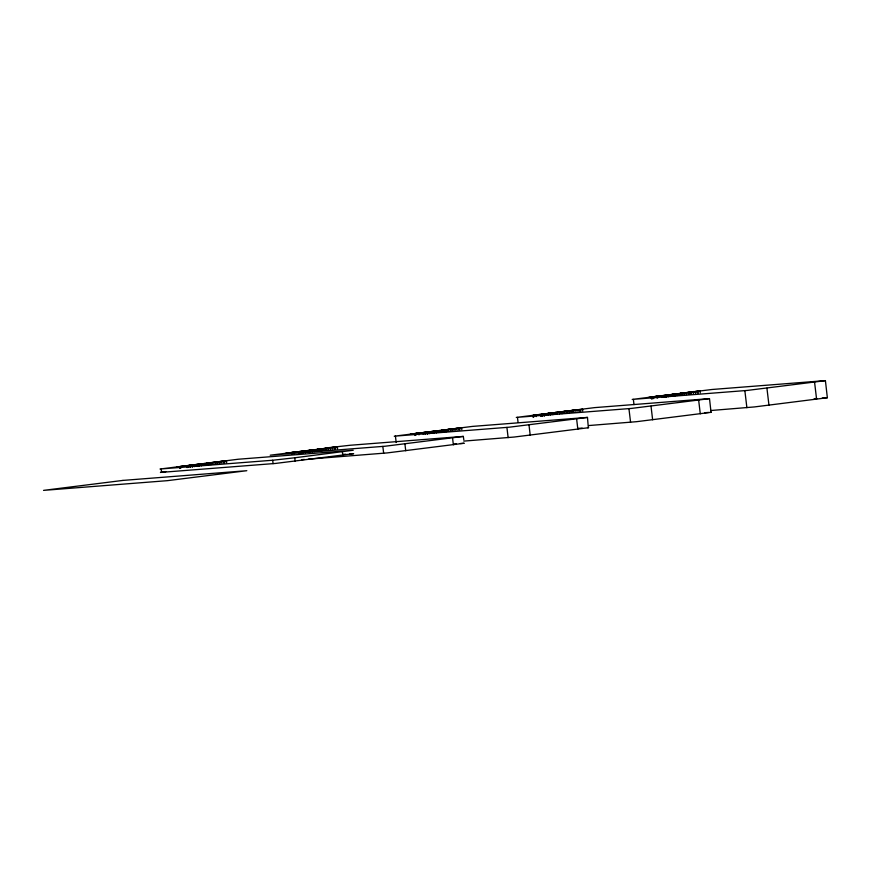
<?xml version="1.0" encoding="UTF-8"?>
<svg xmlns="http://www.w3.org/2000/svg" width="871" height="871" viewBox="0 0 871 871"><rect width="100%" height="100%" fill="white"/><g stroke="black" fill="none" stroke-linecap="round" stroke-linejoin="round"><path stroke-width="1.31" d="M463.818 439.844L463.328 436.415L385.156 446.224L270.195 455.206L329.314 447.879M587.479 417.416L509.23 427.204L394.258 436.186L472.507 426.398L587.479 417.416L588.339 427.737L514.108 437.046L463.808 441.107M709.44 398.624L594.545 407.628L516.296 417.416L631.257 408.434L709.506 398.646L711.041 412.321L636.549 421.684L588.927 425.538M710.616 410.535L754.34 406.942L827.352 397.731L825.414 380.649L747.166 390.437L632.204 399.419L692.532 391.874M285.884 453.258L288.965 452.833M418.102 433.41L423.633 432.691L421.629 432.996M415.195 433.638L417.884 433.279L415.162 433.638L415.369 435.348M648.906 397.274L655.384 396.555M188.147 467.259L187.951 465.593L193.547 464.885L201.212 464.145L201.408 465.8M423.284 434.313L423.077 432.604L427.683 432.06L426.278 432.212M544.233 415.663L544.037 413.965L549.775 413.268M562.699 413.355L562.503 411.645L568.251 410.949M533.03 417.176L532.823 415.478L536.057 414.879L536.264 416.588M193.852 464.853L199.611 464.123M211.403 462.653L218.273 461.815M304.839 450.949L310.697 450.209M320.267 448.99L329.162 447.89M429.076 431.885L435.315 431.101M447.542 429.566L451.864 429M549.786 413.235L555.894 412.506M568.491 410.916L574.729 410.132M667.513 395.042L673.174 394.302M685.27 392.777L691.639 391.983M292.275 452.67L294.235 452.365M300.898 453.356L300.691 451.646L290.108 452.931L291.97 452.637A41.351 0.653 -6.8 0 0 293.407 452.419L296.445 451.984L295.247 452.212M294.039 452.321L294.267 454.096M418.984 434.901L418.777 433.203L420.04 433.083M433.475 431.341L433.943 433.061M321.072 448.924L321.617 450.645M426.855 432.168L429.512 432.005L429.719 433.714M445.321 429.86L445.854 431.581M178.795 466.747L186.906 465.941L187.102 467.596M179.992 466.584L180.308 468.217M177.325 466.954C174.995 467.705 181.244 465.07 179.633 468.239M425.908 432.266L427.596 432.07M444.515 429.926C448.249 429.936 442.196 428.913 444.123 431.722M321.181 448.903L319.711 449.088L319.886 450.797M445.364 429.849L444.58 429.915M651.399 398.722L651.192 397.024L653.86 396.751M320.419 448.968L322.455 448.739M192.905 464.994L191.892 465.136L194.385 464.994L194.581 466.66M453.268 428.848L451.853 429.044L452.408 430.742M303.892 451.069L302.662 451.232L303.152 452.964M550.668 415.075L550.461 413.366L547.717 413.54L548.632 413.409M303.293 451.113L301.235 451.396L301.42 453.105M302.215 451.254L302.977 451.189M567.184 411.09L566.139 411.232L568.937 411.047L569.133 412.756M452.463 428.957L453.78 428.782M165.871 471.592L160.427 472.43L275.399 463.448L353.648 453.66L349.794 453.911M434.096 431.254L434.803 431.167M684.944 392.854L683.866 392.995L684.29 394.737M548.12 413.442L548.806 413.387M446.235 429.73L445.636 429.773L446.322 429.719M211.381 462.686L210.14 462.849L211.468 462.675M557.494 414.215L557.298 412.506L554.315 412.734L555.752 412.516M566.825 411.101L567.652 411.025M415.032 433.802L413.072 433.998L419.626 433.127M427.291 432.07L427.857 432.038M428.042 432.016L427.411 432.06L428.227 431.983M445.876 429.741L447.291 429.599M218.142 461.837L216.727 462.033L217.271 463.688M291.066 452.593L285.949 453.279M303.054 451.145L303.62 451.102M303.173 451.124L312.101 450.22L312.308 451.929M310.566 450.231L309.194 450.416L309.706 452.125M329.031 447.912L327.616 448.13L330.566 447.901L330.773 449.61M666.663 395.151L663.92 395.488L664.094 397.198M651.715 398.864L651.508 397.154L654.415 396.675M666.576 395.162L665.237 395.336L665.825 397.056M685.042 392.843L682.385 393.18L682.559 394.89M691.988 391.972L690.3 392.2L693.251 391.994L693.447 393.703M548.49 413.398L549.187 413.344M574.359 410.187L572.813 410.404L575.764 410.197L575.971 411.896M413.856 433.714L410.317 434.161L415.249 433.508M446.006 429.73L446.703 429.675M199.807 464.134L198.294 464.341L198.806 466.007M651.192 397.024L657.529 396.229L657.725 397.927M661.72 397.47L661.514 395.772L663.256 395.543L663.462 397.252M666.5 395.14L667.709 394.988M673.751 394.258L674.274 394.16M680.186 395.151L679.979 393.452L681.732 393.235L681.928 394.933M684.965 392.821L686.032 392.69M668.155 396.871L667.948 395.173L665.999 395.412L666.206 397.122M674.981 396.022L674.775 394.313L672.837 394.563L673.033 396.261M681.579 393.463L676.07 393.986L681.579 393.463L681.786 395.162M686.62 394.563L686.413 392.854L684.464 393.104L684.671 394.803M685.978 392.723L693.251 391.994M700.044 391.144L694.579 391.623L700.044 391.144L700.251 392.854M673.523 394.291L671.868 394.509L672.379 396.218M550.461 413.366L541.664 414.367L541.86 416.077M555.687 412.495L564.092 411.656L564.299 413.366M532.823 415.478L540.412 414.552L540.608 416.262M537.647 414.683L544.506 414.041L544.702 415.75M550.265 413.213L557.298 412.506M564.092 411.656L562.154 411.896L562.361 413.605M562.503 411.645L568.937 411.047M569.264 410.796L575.764 410.197M582.764 411.047L582.557 409.337L580.619 409.588L580.826 411.286M415.641 433.584L415.815 435.315M427.922 431.994L428.826 431.907M441.749 431.994L441.543 430.285L443.295 430.067L443.491 431.776M423.077 432.604L429.512 432.005M436.545 432.854L436.338 431.156L434.389 431.395L434.596 433.105M443.339 432.005L443.143 430.296L441.205 430.546L441.412 432.245M448.184 431.395L447.977 429.697L446.028 429.936L446.235 431.646M455.01 430.546L454.814 428.837L452.866 429.076L453.062 430.786M461.608 427.988L456.676 428.467L461.608 427.988L461.815 429.686M206.612 464.94L206.416 463.274L208.158 463.056L208.354 464.722M218.414 461.804L219.176 461.674M299.047 453.377L298.84 451.668L300.582 451.45L300.789 453.16M310.838 450.198L318.906 449.371L319.102 451.069M317.512 451.058L317.305 449.36L319.047 449.142L319.254 450.84M328.966 447.89L329.652 447.803M187.951 465.593L194.385 464.994M201.212 464.145L199.263 464.385L199.459 466.05M208.213 464.951L208.006 463.285L206.079 463.535L206.275 465.19M213.047 464.341L212.851 462.686L210.902 462.926L211.098 464.591M219.873 463.492L219.677 461.826L217.728 462.066L217.935 463.731M226.482 460.977L220.973 461.499L226.482 460.977L226.678 462.632M305.471 452.778L305.275 451.08L303.326 451.32L303.533 453.029M312.101 450.22L310.152 450.459L310.359 452.169M323.947 450.459L323.74 448.761L321.791 449.001L321.998 450.71M324.088 448.543L330.566 447.901M337.371 447.052L332.276 447.542L337.371 447.052L337.567 448.75M294.746 457.776L353.245 450.253L238.273 459.235L160.024 469.023L273.298 460.193L294.746 457.776L295.16 461.184M308.432 459.148L387.051 452.931L464.221 443.252L460.367 443.502M692.38 391.917L712.14 389.479L825.349 380.627M657.267 396.49C670.528 395.586 651.682 395.173 653.686 398.613M435.217 431.08L435.968 431.014M453.682 428.761L456.676 428.467L454.695 428.641M328.683 447.683L350.131 445.266L463.328 436.415M200.09 464.069L200.7 463.993M329.63 447.836L332.395 447.476L330.196 447.77M200.352 464.069L208.006 463.285M674.165 394.204L676.114 393.942L674.404 394.182M692.14 391.721L693.686 391.536M692.554 391.906L694.59 391.667L693.327 391.776M655.33 396.588L656.233 396.479M657.126 396.501L659.913 396.109L656.669 396.403M447.302 429.566L454.814 428.837M290.892 452.593L294.202 452.256L291.219 452.582M218.98 461.728L220.973 461.499L219.372 461.652M667.632 395.031L674.775 394.313M655.874 396.523L656.69 396.555M656.005 396.664L656.843 396.534M557.179 412.31L561.011 411.896L561.218 413.605M418.777 433.203L419.876 433.072M429.425 431.809L436.338 431.156M311.796 450.046L318.906 449.371M200.678 464.025L204.935 463.535L205.131 465.19M212.535 462.545L219.677 461.826M415.097 433.562L416.229 433.399M436.055 431.003L440.062 430.546L440.269 432.245M655.754 396.697L651.508 397.154M448.325 429.468L448.892 429.414M436.676 430.938L443.143 430.296M416.991 433.54L415.924 433.66M416.392 433.41L417.84 433.268M579.683 411.286L579.487 409.577L575.23 410.078L582.557 409.337M571.572 410.535L571.866 412.233M197.02 464.483L197.303 466.137M688.319 392.473L688.591 394.171M552.366 412.985L552.639 414.683M325.645 448.38L325.906 450.078M679.979 393.452L686.413 392.854M676.756 393.932L677.017 395.63M661.514 395.772L667.948 395.173M657.529 396.229L656.799 396.283L657.006 397.982M544.048 415.903L543.842 414.193L542.361 414.313L542.557 416.022M814.2 398.678L816.878 398.472M822.257 398.047L827.45 397.688M441.543 430.285L447.977 429.697M704.595 412.745L708.624 412.429M332.548 447.52L332.809 449.218M578.126 428.412L582.155 428.097M317.305 449.36L323.74 448.761M298.84 451.668L305.275 451.08M300.691 451.646L299.962 451.711L300.168 453.41M221.659 461.445L221.909 463.1M206.416 463.274L212.851 462.686M453.649 444.025L456.339 443.818M186.906 465.941L180.689 466.421L180.885 468.086M343.076 454.433L345.765 454.227M301.714 459.67L304.404 459.463M587.533 427.672L588.698 427.639M710.464 412.288L711.139 412.277M814.57 382.195L816.595 399.234M766.926 388.172L768.962 405.211M744.857 390.644L746.883 407.693M698.107 391.384L698.313 393.093M698.662 400.192L700.284 413.823M696.963 391.384L697.17 393.093M695.287 391.612L695.483 393.311M691.302 392.244L691.498 393.942M690.638 392.2L690.845 393.91M689.146 392.331L689.342 394.04M679.641 393.703L679.848 395.412M678.498 393.703L678.705 395.412M670.681 394.65L670.877 396.359M669.919 394.792L670.126 396.49M652.477 396.98L652.673 398.678M651.998 397.002L652.205 398.7M651.018 406.169L652.64 419.8M633.369 399.386L633.99 404.623M628.938 408.641L630.571 422.283M577.8 409.805L578.006 411.504M576.624 418.962L577.843 429.185M573.815 410.437L574.022 412.146M573.162 410.393L573.358 412.103M570.897 410.666L571.104 412.375M566.988 411.297L567.184 412.996M566.607 411.232L566.814 412.941M564.876 411.373L565.072 413.083M564.245 411.428L564.452 413.126M559.334 412.125L559.53 413.823M555.35 412.756L555.546 414.454M554.685 412.712L554.892 414.422M553.194 412.843L553.401 414.552M548.512 413.605L548.719 415.315M548.142 413.551L548.338 415.249M546.4 413.692L546.607 415.402M545.779 413.747L545.975 415.445M543.809 414.095L544.005 415.805M541.893 414.444L542.1 416.142M533.52 415.423L533.727 417.122M528.991 424.928L530.21 435.162M517.461 417.383L518.049 422.337M506.911 427.411L508.131 437.634M459.67 428.227L459.877 429.936M458.527 428.227L458.734 429.926M456.85 428.445L457.046 430.154M452.561 437.982L453.366 444.798M450.71 429.174L450.906 430.873M449.948 429.305L450.155 431.014M438.374 430.764L438.581 432.473M432.245 431.493L432.441 433.192M431.483 431.624L431.689 433.333M427.563 432.256L427.77 433.954M427.182 432.19L427.389 433.9M425.451 432.343L425.658 434.041M424.819 432.386L425.026 434.096M414.923 433.758L415.119 435.467M404.917 443.949L405.734 450.775M395.423 436.142L396.185 442.533M382.837 446.431L383.654 453.247M342.39 451.799L342.793 455.206M335.433 447.291L335.629 449.001M334.29 447.291L334.497 449.001M328.617 448.151L328.824 449.85M327.964 448.108L328.171 449.817M326.473 448.238L326.669 449.948M316.968 449.61L317.164 451.32M315.825 449.61L316.031 451.309M314.137 449.828L314.344 451.537M307.996 450.557L308.203 452.256M307.245 450.688L307.441 452.397M292.177 452.68L292.384 454.39M291.97 452.637L292.177 454.335M272.677 460.247L273.08 463.655M224.544 461.216L224.74 462.882M223.401 461.216L223.597 462.871M215.573 462.163L215.779 463.818M214.821 462.294L215.017 463.96M210.717 464.526C211.631 462.055 207.842 462.294 208.986 464.668M203.248 463.753L203.444 465.419M196.356 464.613L196.552 466.279M192.437 465.245L192.633 466.9M192.056 465.179L192.251 466.845M190.324 465.332L190.52 466.987M189.693 465.375L189.889 467.041M161.189 468.99L161.592 472.398M122.953 480.411L43.55 490.373L167.428 480.661L246.82 470.699L122.953 480.411"/></g></svg>
